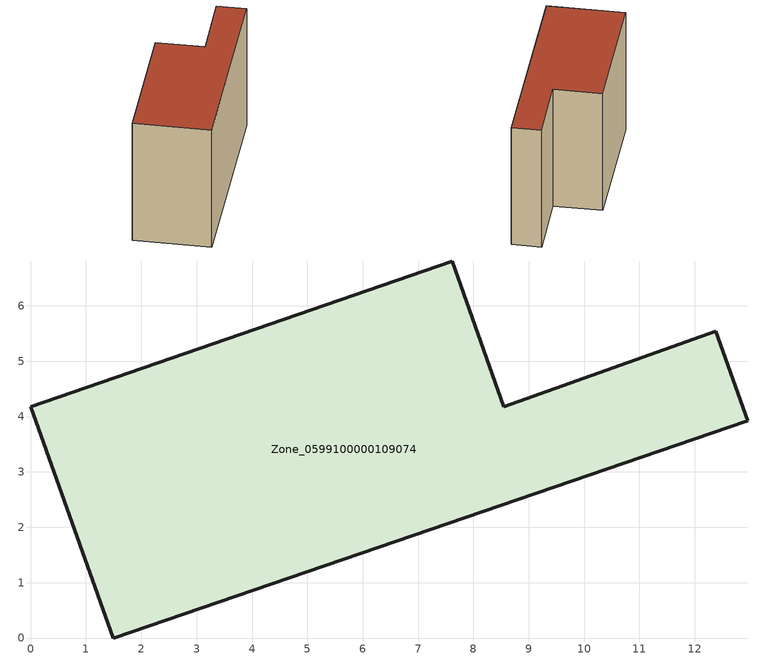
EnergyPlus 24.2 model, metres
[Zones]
Zone_0599100000109074
 floor ground (C_G): 1.49,0 0,4.18 7.62,6.81 8.55,4.18 12.38,5.54 12.96,3.92 z0
 wall outside (C_F): 1.49,0 12.96,3.92 12.38,5.54 8.55,4.18 7.62,6.81 0,4.18 1.49,0 z0:7.79
 roof outside (C_R): 0,4.18 1.49,0 12.96,3.92 12.38,5.54 8.55,4.18 7.62,6.81 z7.79
[BUILDING]
Pand.0599100000109074: North Axis=0; Terrain=City; Loads Convergence Tolerance Value=0.04; Temperature Convergence Tolerance Value=0.4; Solar Distribution=FullExterior; Maximum Number of Warmup Days=25; Minimum Number of Warmup Days=1
[Site:Location]
Rotterdam.The.Hague.AP_ZH_NLD Design_Conditions: Latitude=51.96; Longitude=4.45; Time Zone=1; Elevation=-4.5
[SITE:GROUNDTEMPERATURE:BUILDINGSURFACE]
18, 18, 18, 18, 18, 18, 18, 18, 18, 18, 18, 18
[MATERIAL] Thermal Absorptance=0.9; Solar Absorptance=0.7; Visible Absorptance=0.7
Name | Roughness | Thickness | Conductivity | Density | Specific Heat
G.TI.1946 | MediumSmooth | 0.15 | 1 | 540 | 1210
F.TI.1946 | Rough | 0.3 | 0.857143 | 1920 | 840
R.TI.1946 | MediumRough | 0.2 | 0.1 | 1500 | 1000
[CONSTRUCTION]
C_G: G.TI.1946
C_F: F.TI.1946
C_R: R.TI.1946
[ZONE]
Zone_0599100000109074: Type=1; Multiplier=1; Ceiling Height=Autocalculate; Volume=Autocalculate; Floor Area=autocalculate; Part of Total Floor Area=Yes
[ZONEINFILTRATION:DESIGNFLOWRATE]
Infil_Zone_0599100000109074: Zone or ZoneList or Space or SpaceList=Zone_0599100000109074; Schedule=AlwaysOn; Design Flow Rate Calculation Method=Flow/Area; Flow Rate per Floor Area=0.003; Constant Term Coefficient=1; Temperature Term Coefficient=0; Velocity Term Coefficient=0; Velocity Squared Term Coefficient=0
[HVACTEMPLATE:ZONE:IDEALLOADSAIRSYSTEM]
Zone_0599100000109074: Maximum Heating Supply Air Temperature=50; Minimum Cooling Supply Air Temperature=13; Maximum Heating Supply Air Humidity Ratio=0.0156; Minimum Cooling Supply Air Humidity Ratio=0.0077; Heating Limit=NoLimit; Cooling Limit=NoLimit; Dehumidification Control Type=ConstantSensibleHeatRatio; Cooling Sensible Heat Ratio=0.7; Dehumidification Setpoint=60; Humidification Control Type=None; Humidification Setpoint=30; Outdoor Air Method=None; Outdoor Air Flow Rate per Person=0.00944; Outdoor Air Flow Rate per Zone Floor Area=0; Outdoor Air Flow Rate per Zone=0; Demand Controlled Ventilation Type=None; Outdoor Air Economizer Type=NoEconomizer; Heat Recovery Type=None; Sensible Heat Recovery Effectiveness=0.7; Latent Heat Recovery Effectiveness=0.65
[ZONECONTROL:THERMOSTAT]
ThermostatControl_Zone_0599100000109074: Zone or ZoneList=Zone_0599100000109074; Control Type Schedule=DualSetpointControlType; Control 1=Thermostat_Zone_0599100000109074; Temperature Difference Between Cutout And Setpoint=0
[THERMOSTATSETPOINT:DUALSETPOINT]
Thermostat_Zone_0599100000109074: Heating Setpoint Temperature Schedule=HeatingSetpoint_Zone_0599100000109074; Cooling Setpoint Temperature Schedule=CoolingSetpoint_Zone_0599100000109074
[SCHEDULE:COMPACT]
HeatingSetpoint_Zone_0599100000109074: Through: 12/31, For: AllDays, Until: 24:00, 21
CoolingSetpoint_Zone_0599100000109074: Through: 12/31, For: AllDays, Until: 24:00, 24
DualSetpointControlType: Through: 12/31, For: AllDays, Until: 24:00, 4
AlwaysOn: Through: 12/31, For: AllDays, Until: 24:00, 1
